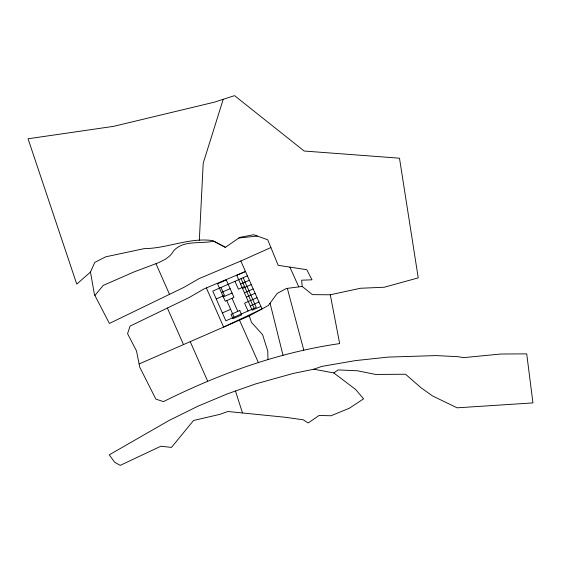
<?xml version="1.0" encoding="UTF-8"?>
<svg xmlns="http://www.w3.org/2000/svg" width="561" height="561" viewBox="0 0 561 561"><rect width="100%" height="100%" fill="white"/><g stroke="black" fill="none" stroke-linecap="round" stroke-linejoin="round"><path stroke-width="0.84" d="M199.316 240.487L203.201 163.209L223.215 99.304L234.54 95.636L304.188 151.035L399.488 158.188L418.24 277.877L384.201 287.246L360.485 288.256L330.296 294.784L312.379 294.644L302.204 286.433L301.636 280.198L312 279.813L306.79 269.708L278.179 265.318L267.73 239.806L253.656 234.722L239.743 237.387L225.41 247.324L213.713 241.167C200.628 244.189 182.83 239.624 173.237 251.328A16.788 16.788 0 0 1 168.91 256.594L165.509 259.189L158.412 262.758L134.072 271.91L103.224 285.416L94.907 295.458M223.215 99.304L214.316 102.179L113.574 126.351L28.05 138.777L76.759 284.111L90.468 272.036L94.795 262.401L105.749 256.812L144.17 248.635C167.409 248.467 189.225 237.338 212.654 240.606L225.41 247.324M333.816 372.946L338.108 369.937L357.301 370.758L375.625 374.439L405.54 374.25L421.002 387.749L432.496 395.912L457.096 407.826L532.95 402.91L526.709 353.865L500.861 354.019L463.589 357.63L457.671 356.656L435.96 355.59L388.289 357.091L355.365 360.611L321.825 366.396L313.865 369.201L293.277 373.423L255.788 383.871L227.429 393.843L198.068 406.143L168.91 420.554L109.276 454.838L114.64 462.236L120.243 465.364L160.839 446.233L171.463 447.398L193.552 420.477L219.66 414.404L227.913 411.501L285.17 417.258L303.27 419.81L308.199 422.966L319.055 415.484L331.004 415.75L349.37 408.233L363.584 398.836L355.709 389.544L333.816 372.946L313.865 369.201M330.296 294.784L339.664 343.598C278.123 352.399 218.944 373.984 163.482 401.613L155.86 399.123L139.773 367.217L139.114 363.956L249.238 315.913L268.396 305.436L277.267 293.368L286.376 288.494L302.204 286.433M90.468 272.036L94.444 294.56L109.395 323.445L183.685 287.484L198.987 278.663L240.858 261.005L270.9 247.548M245.48 271.489L236.756 275.339L252.148 310.247L260.879 306.397M247.408 275.851L212.766 291.096L225.873 320.808L256.272 307.4L243.165 277.688M221.406 292.533L230.129 288.684M240.599 284.062L249.329 280.212M216.237 298.971L224.456 295.345L220.985 287.47M244.512 286.503L238.425 289.188L234.947 281.313M223.327 296.895L232.058 293.045M242.527 288.424L251.258 284.574M244.449 292.793L253.179 288.943M246.377 297.155L255.108 293.305M222.401 312.933L230.62 309.307M257.029 297.667L244.582 303.15L248.053 311.025M250.227 305.878L258.958 302.028M245.487 271.489L204.106 288.873L189.015 297.582L130.054 326.116L127.571 333.676L136.463 350.849L139.114 363.956M238.846 238.011L257.373 236.062M289.862 267.113L298.768 286.881M239.505 320.156L258.46 362.743M240.858 261.005L262.001 308.936L223.636 327.084L206.357 287.905M241.034 278.628L254.14 308.34M232.009 298.277L237.78 311.369M226.77 300.591L234.091 317.182M155.979 263.698L169.499 294.35M190.221 341.656L207.682 381.228M167.374 308.052L183.496 344.594M249.238 315.913L251.461 322.351L262.569 334.651L267.772 351.032L267.99 359.573M235.48 391.01L242.499 412.98M287.33 288.375L303.81 350.246M270.065 303.164L283.025 355.33M226.279 279.953L217.556 283.803L225.256 301.257L233.979 297.407L226.279 279.953M239.757 310.499L231.027 314.349L232.955 318.718L241.679 314.868L239.757 310.499"/></g></svg>
